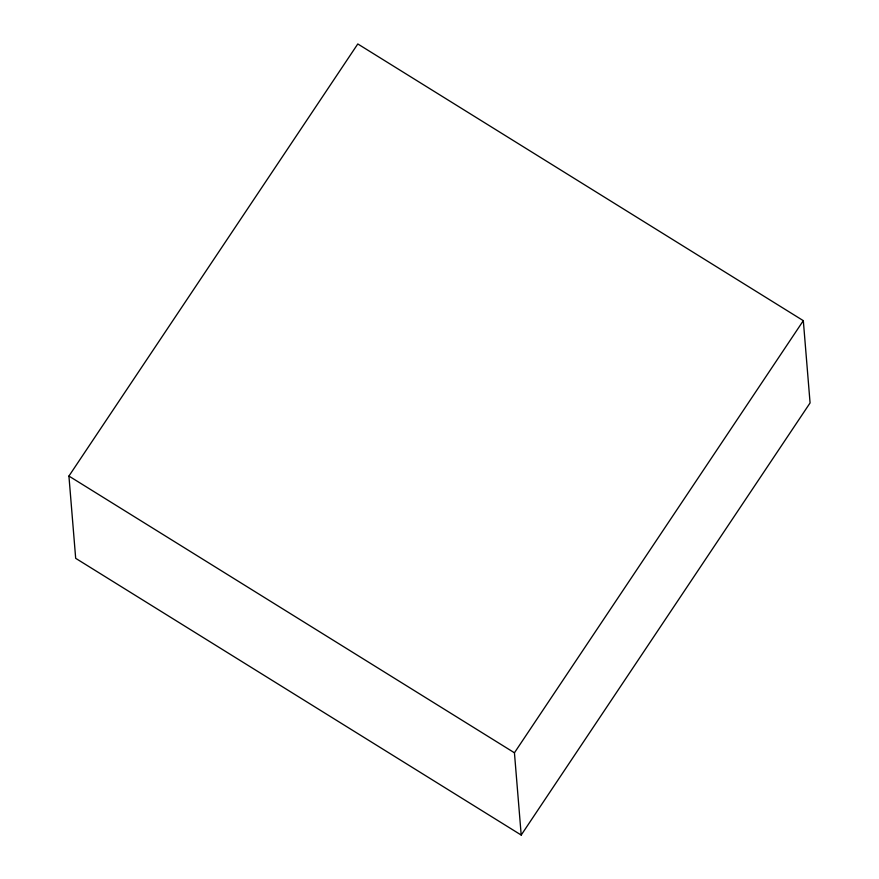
<?xml version="1.0" encoding="UTF-8"?>
<svg xmlns="http://www.w3.org/2000/svg" width="879" height="879" viewBox="0 0 879 879"><rect width="100%" height="100%" fill="white"/><g stroke="black" fill="none" stroke-linecap="round" stroke-linejoin="round"><path stroke-width="1.32" d="M68.925 476.066L357.797 43.95L803.318 320.67L810.075 402.934L521.203 835.05L75.682 558.33L68.925 476.066L514.435 752.787L521.203 835.05M514.435 752.787L803.318 320.67"/></g></svg>
